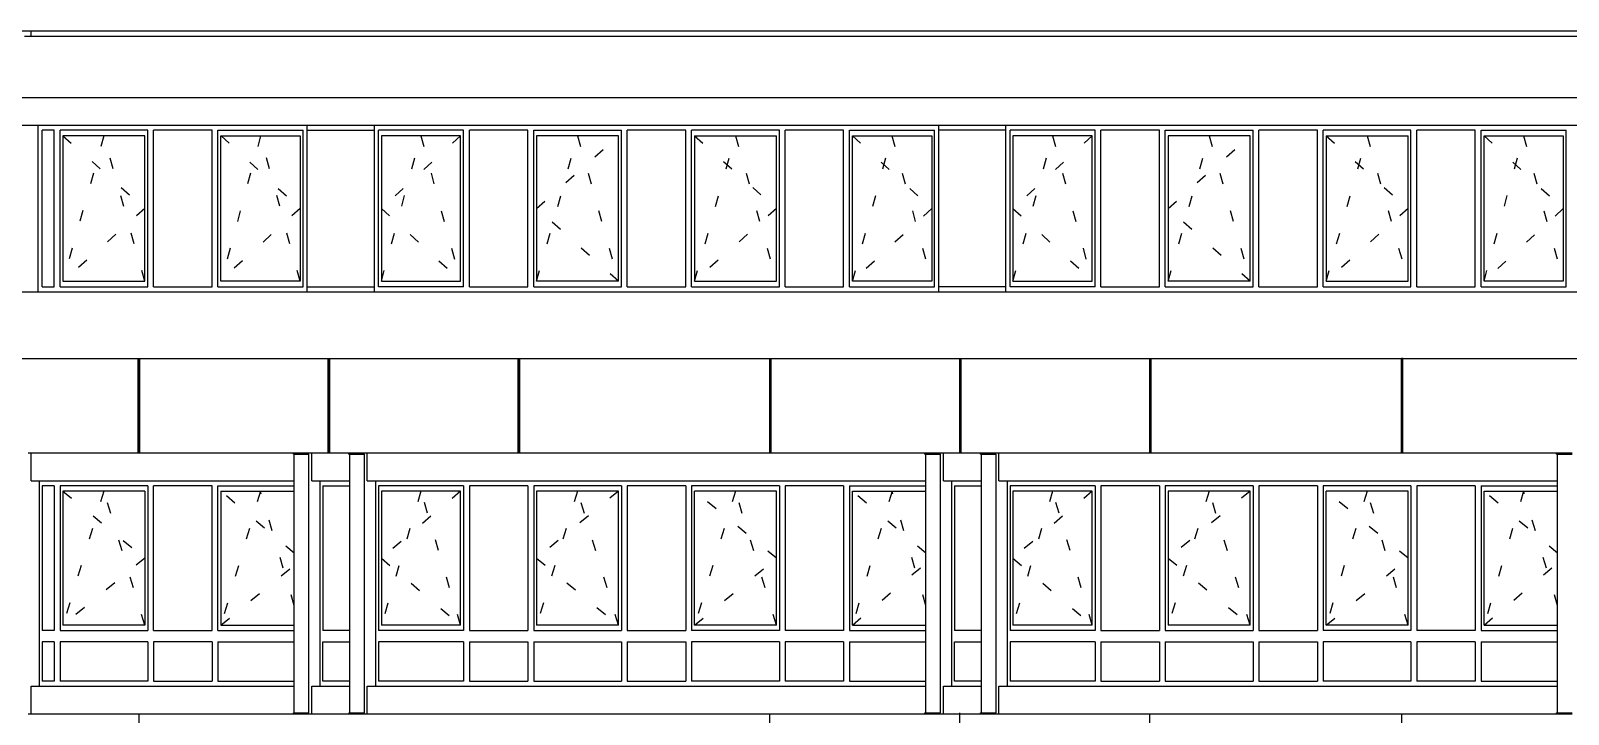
# Model space of a CAD drawing. Header units: metres. Extents: x -59 to 39.8, y -6.3 to 17.4.
# Drawn here: x 3.14 to 16.97, y 10.3 to 16.45 of the extents above; entities that cross this region are included whole.
import ezdxf

# ---------------------------------------------------------------- set-up
doc = ezdxf.new("R2010")
doc.units = ezdxf.units.M
for name, pattern in [('DASHDOT', [2, 1.25, -0.25, 0.25, -0.25]), ('DASHED', [0.75, 0.5, -0.25]), ('DOT', [0.25, 0, -0.25])]:
    doc.linetypes.add(name, pattern=pattern)
doc.layers.add('1', color=7, linetype='DASHED')
doc.layers.add('4', color=7, linetype='DASHDOT')

msp = doc.modelspace()

# ---------------------------------------------------------------- linework, layer by layer
at = {"layer": '1', "color": 1, "linetype": 'CONTINUOUS'}
for p, q in [((0.368877, 16.45), (3.14355, 16.45)), ((3.084018, 16.4), (18.214306, 16.4)), ((3.14355, 16.45), (18.214306, 16.45)), ((3.14355, 16.4), (3.14355, 16.45)), ((3.007486, 15.85), (18.214306, 15.85)), ((3.007486, 15.6), (18.214306, 15.6)), ((3.007486, 14.1), (18.214306, 14.1)), ((2.990482, 13.5), (4.119933, 13.5)), ((4.106175, 12.65), (4.106175, 13.5)), ((4.111431, 12.65), (4.111431, 13.5)), ((4.119933, 13.5), (5.820956, 13.5)), ((4.119933, 12.65), (4.119933, 13.5)), ((5.8157, 12.65), (5.8157, 13.5)), ((5.820956, 13.5), (7.538983, 13.5)), ((5.820956, 12.65), (5.820956, 13.5)), ((5.829458, 12.65), (5.829458, 13.5)), ((7.525226, 12.65), (7.525226, 13.5)), ((7.530481, 12.65), (7.530481, 13.5)), ((7.538983, 13.5), (9.794524, 13.5)), ((7.538983, 12.65), (7.538983, 13.5)), ((9.789269, 12.65), (9.789269, 13.5)), ((9.794524, 13.5), (11.512552, 13.5)), ((9.794524, 12.65), (9.794524, 13.5)), ((9.803027, 12.65), (9.803027, 13.5)), ((11.498794, 12.65), (11.498794, 13.5)), ((11.504049, 12.65), (11.504049, 13.5)), ((11.512552, 13.5), (13.208319, 13.5)), ((11.512552, 12.65), (11.512552, 13.5)), ((13.208319, 12.65), (13.208319, 13.5)), ((13.208319, 13.5), (13.222077, 13.5)), ((13.213575, 12.65), (13.213575, 13.5)), ((13.222077, 13.5), (15.472366, 13.5)), ((13.222077, 12.65), (13.222077, 13.5)), ((15.472366, 12.65), (15.472366, 13.5)), ((15.477621, 12.65), (15.477621, 13.5)), ((15.486124, 13.5), (17.181891, 13.5)), ((3.116774, 12.65), (4.119933, 12.65)), ((3.142284, 12.4), (3.142284, 12.65)), ((4.119933, 12.65), (5.634089, 12.65)), ((5.502539, 12.64), (5.502539, 12.65)), ((5.502539, 12.64), (5.642591, 12.64)), ((5.511041, 10.31), (5.511041, 12.64)), ((5.634089, 12.65), (5.829458, 12.65)), ((5.634089, 12.64), (5.634089, 12.65)), ((5.642591, 10.31), (5.642591, 12.64)), ((5.668106, 12.4), (5.668106, 12.65)), ((5.829458, 12.65), (6.142487, 12.65)), ((6.002434, 12.64), (6.002434, 12.65)), ((6.002434, 12.64), (6.142487, 12.64)), ((6.010936, 10.31), (6.010936, 12.64)), ((6.133984, 12.64), (6.133984, 12.65)), ((6.142487, 12.65), (7.538983, 12.65)), ((6.142487, 10.31), (6.142487, 12.64)), ((6.168002, 12.4), (6.168002, 12.65)), ((7.538983, 12.65), (9.794524, 12.65)), ((9.794524, 12.65), (11.325685, 12.65)), ((11.185624, 12.64), (11.185624, 12.65)), ((11.185624, 12.64), (11.325685, 12.64)), ((11.194126, 10.31), (11.194126, 12.64)), ((11.317183, 12.64), (11.317183, 12.65)), ((11.325685, 12.65), (11.512552, 12.65)), ((11.325685, 10.31), (11.325685, 12.64)), ((11.3512, 12.4), (11.3512, 12.65)), ((11.512552, 12.65), (11.817087, 12.65)), ((11.685528, 12.64), (11.685528, 12.65)), ((11.685528, 12.64), (11.825589, 12.64)), ((11.69403, 10.31), (11.69403, 12.64)), ((11.817087, 12.65), (13.222077, 12.65)), ((11.817087, 12.64), (11.817087, 12.65)), ((11.825589, 10.31), (11.825589, 12.64)), ((11.851099, 12.4), (11.851099, 12.65)), ((13.222077, 12.65), (15.486124, 12.65)), ((15.486124, 12.65), (17.008782, 12.65)), ((16.868718, 12.64), (16.868718, 12.65)), ((16.868718, 12.64), (17.008782, 12.64)), ((16.87722, 10.31), (16.87722, 12.64)), ((3.142284, 12.4), (5.511041, 12.4)), ((3.218806, 10.55), (3.218806, 12.4)), ((5.668106, 12.4), (6.010936, 12.4)), ((5.744629, 10.55), (5.744629, 12.4)), ((6.168002, 12.4), (11.194126, 12.4)), ((6.244524, 10.55), (6.244524, 12.4)), ((11.3512, 12.4), (11.69403, 12.4)), ((11.427723, 10.55), (11.427723, 12.4)), ((11.851099, 12.4), (16.87722, 12.4)), ((11.927623, 10.55), (11.927628, 12.4)), ((3.142284, 10.55), (5.511041, 10.55)), ((3.142284, 10.3), (3.142284, 10.55)), ((5.668106, 10.55), (6.010936, 10.55)), ((5.668106, 10.3), (5.668106, 10.55)), ((6.168002, 10.55), (11.194126, 10.55)), ((6.168002, 10.3), (6.168002, 10.55)), ((11.3512, 10.55), (11.69403, 10.55)), ((11.3512, 10.3), (11.3512, 10.55)), ((11.851099, 10.55), (16.87722, 10.55)), ((11.851099, 10.3), (11.851099, 10.55)), ((3.116774, 10.3), (5.634089, 10.3)), ((4.111431, 10.30133), (4.111431, 9.45)), ((5.502539, 10.31), (5.642591, 10.31)), ((5.502539, 10.3), (5.502539, 10.31)), ((5.634089, 10.3), (5.634089, 10.31)), ((5.634089, 10.3), (6.142487, 10.3)), ((6.002434, 10.31), (6.142487, 10.31)), ((6.002434, 10.31), (6.002434, 10.3)), ((6.133984, 10.3), (6.133984, 10.31)), ((6.142487, 10.3), (11.325685, 10.3)), ((9.789269, 9.45), (9.789269, 10.30133)), ((11.185624, 10.31), (11.325685, 10.31)), ((11.185624, 10.3), (11.185624, 10.31)), ((11.317183, 10.3), (11.317183, 10.31)), ((11.325685, 10.3), (11.685528, 10.3)), ((11.498794, 9.958201), (11.498794, 10.31)), ((11.685528, 10.31), (11.825589, 10.31)), ((11.685528, 10.3), (11.685528, 10.31)), ((11.685528, 10.3), (11.825589, 10.3)), ((11.817087, 10.3), (11.817087, 10.31)), ((11.825589, 10.3), (17.008782, 10.3)), ((13.208319, 9.45), (13.208319, 10.30133)), ((15.472366, 10.30133), (15.472366, 9.45)), ((16.868718, 10.31), (17.008782, 10.31)), ((16.868718, 10.3), (16.868718, 10.31))]:
    msp.add_line(p, q, dxfattribs=at)
msp.add_lwpolyline([(15.486124, 12.65), (15.486124, 13.5), (15.477621, 13.5), (15.472366, 13.5)], dxfattribs=at)
at = {"layer": '4', "color": 1, "linetype": 'CONTINUOUS'}
for p, q in [((3.205662, 14.1), (3.205662, 15.6)), ((3.242497, 14.145), (3.242497, 15.555)), ((3.350371, 15.555), (3.242497, 15.555)), ((3.350371, 14.145), (3.350371, 15.555)), ((3.402992, 14.145), (3.402992, 15.555)), ((4.192312, 15.555), (3.402992, 15.555)), ((4.192312, 14.145), (4.192312, 15.555)), ((4.244933, 14.145), (4.244933, 15.555)), ((4.771146, 15.555), (4.244933, 15.555)), ((4.771146, 14.145), (4.771146, 15.555)), ((4.823767, 15.555), (5.589407, 15.555)), ((4.823767, 14.145), (4.823767, 15.555)), ((5.626231, 15.555), (6.231392, 15.555)), ((5.626242, 14.1), (5.626242, 15.6)), ((6.231392, 14.1), (6.231392, 15.6)), ((7.033863, 15.555), (6.268226, 15.555)), ((7.033863, 14.145), (7.033863, 15.555)), ((7.086485, 14.145), (7.086485, 15.555)), ((7.612695, 15.555), (7.086485, 15.555)), ((7.612695, 14.145), (7.612695, 15.555)), ((7.665317, 14.145), (7.665317, 15.555)), ((7.665317, 15.555), (8.454633, 15.555)), ((8.428323, 14.195), (8.428323, 15.505)), ((8.454633, 14.145), (8.454633, 15.555)), ((8.507254, 14.145), (8.507254, 15.555)), ((9.033465, 15.555), (8.507254, 15.555)), ((9.033465, 14.145), (9.033465, 15.555)), ((9.086086, 14.145), (9.086086, 15.555)), ((9.875403, 15.555), (9.086086, 15.555)), ((9.112397, 15.505), (9.849092, 15.505)), ((9.112397, 15.505), (9.112397, 14.195)), ((9.849092, 14.195), (9.849092, 15.505)), ((9.875403, 14.145), (9.875403, 15.555)), ((9.928024, 14.145), (9.928024, 15.555)), ((10.454235, 15.555), (9.928024, 15.555)), ((10.454235, 14.145), (10.454235, 15.555)), ((10.506856, 14.145), (10.506856, 15.555)), ((10.506856, 15.555), (11.272493, 15.555)), ((11.272493, 14.145), (11.272493, 15.555)), ((11.309328, 14.1), (11.309328, 15.6)), ((11.914472, 15.555), (11.309328, 15.555)), ((11.914472, 14.1), (11.914472, 15.6)), ((12.716945, 15.555), (11.951307, 15.555)), ((12.716945, 14.145), (12.716945, 15.555)), ((12.769566, 14.145), (12.769566, 15.555)), ((13.295778, 15.555), (12.769566, 15.555)), ((13.295778, 14.145), (13.295778, 15.555)), ((13.348399, 14.145), (13.348399, 15.555)), ((13.348399, 15.555), (14.137717, 15.555)), ((14.111406, 14.195), (14.111406, 15.505)), ((14.137717, 14.145), (14.137717, 15.555)), ((14.190338, 14.145), (14.190338, 15.555)), ((14.71655, 15.555), (14.190338, 15.555)), ((14.71655, 14.145), (14.71655, 15.555)), ((14.769171, 14.145), (14.769171, 15.555)), ((15.558489, 15.555), (14.769171, 15.555)), ((14.795482, 15.505), (15.532178, 15.505)), ((14.795482, 15.505), (14.795482, 14.195)), ((15.532178, 14.195), (15.532178, 15.505)), ((15.558489, 14.145), (15.558489, 15.555)), ((15.61111, 14.145), (15.61111, 15.555)), ((16.137322, 15.555), (15.61111, 15.555)), ((16.137322, 14.145), (16.137322, 15.555)), ((16.189943, 14.145), (16.189943, 15.555)), ((16.189943, 15.555), (16.955581, 15.555)), ((16.955581, 14.145), (16.955581, 15.555)), ((3.242497, 14.145), (3.350371, 14.145)), ((3.402992, 14.145), (4.192312, 14.145)), ((4.244933, 14.145), (4.771146, 14.145)), ((5.626231, 14.145), (6.231392, 14.145)), ((7.086485, 14.145), (7.612695, 14.145)), ((7.665317, 14.145), (8.454633, 14.145)), ((8.428323, 14.195), (7.691627, 14.195)), ((8.507254, 14.145), (9.033465, 14.145)), ((9.086086, 14.145), (9.875403, 14.145)), ((9.112397, 14.195), (9.849092, 14.195)), ((9.928024, 14.145), (10.454235, 14.145)), ((10.506856, 14.145), (11.272493, 14.145)), ((11.914472, 14.145), (11.309328, 14.145)), ((12.769566, 14.145), (13.295778, 14.145)), ((13.348399, 14.145), (14.137717, 14.145)), ((14.111406, 14.195), (13.37471, 14.195)), ((14.190338, 14.145), (14.71655, 14.145)), ((14.769171, 14.145), (15.558489, 14.145)), ((14.795482, 14.195), (15.532178, 14.195)), ((15.61111, 14.145), (16.137322, 14.145)), ((16.189943, 14.145), (16.955581, 14.145)), ((3.350374, 12.355), (3.350374, 11.05)), ((3.402995, 12.355), (3.402995, 11.05)), ((4.192313, 12.355), (3.402995, 12.355)), ((4.192313, 12.355), (4.192313, 11.05)), ((4.244935, 11.05), (4.244935, 12.355)), ((4.771147, 12.355), (4.244935, 12.355)), ((4.771147, 11.05), (4.771147, 12.355)), ((4.823768, 11.05), (4.823768, 12.355)), ((4.823768, 12.355), (5.511041, 12.355)), ((5.768321, 12.355), (5.768321, 11.05)), ((5.768321, 12.355), (6.010936, 12.355)), ((6.268215, 12.355), (6.268215, 11.05)), ((7.033855, 12.355), (6.268215, 12.355)), ((7.033855, 12.355), (7.033855, 11.05)), ((7.086476, 12.355), (7.086476, 11.05)), ((7.612689, 12.355), (7.086476, 12.355)), ((7.612689, 12.355), (7.612689, 11.05)), ((7.665311, 12.355), (7.665311, 11.05)), ((8.45463, 12.355), (7.665311, 12.355)), ((8.45463, 12.355), (8.45463, 11.05)), ((8.507251, 12.355), (8.507251, 11.05)), ((9.033465, 12.355), (8.507251, 12.355)), ((9.033465, 12.355), (9.033465, 11.05)), ((9.086086, 12.355), (9.086086, 11.05)), ((9.875405, 12.355), (9.086086, 12.355)), ((9.875405, 12.355), (9.875405, 11.05)), ((9.928027, 12.355), (9.928027, 11.05)), ((10.45424, 12.355), (9.928027, 12.355)), ((10.45424, 12.355), (10.45424, 11.05)), ((10.506861, 12.355), (11.194126, 12.355)), ((10.506861, 12.355), (10.506861, 11.05)), ((11.4514, 12.355), (11.4514, 11.05)), ((11.4514, 12.355), (11.69403, 12.355)), ((11.951312, 12.355), (11.951312, 11.05)), ((12.71695, 12.355), (11.951312, 12.355)), ((12.71695, 12.355), (12.71695, 11.05)), ((12.769571, 12.355), (12.769571, 11.05)), ((13.295783, 12.355), (12.769571, 12.355)), ((13.295783, 12.355), (13.295783, 11.05)), ((13.348404, 12.355), (13.348404, 11.05)), ((14.137722, 12.355), (13.348404, 12.355)), ((14.137722, 12.355), (14.137722, 11.05)), ((14.190343, 12.355), (14.190343, 11.05)), ((14.716555, 12.355), (14.190343, 12.355)), ((14.716555, 12.355), (14.716555, 11.05)), ((14.769176, 12.355), (14.769176, 11.05)), ((15.558494, 12.355), (14.769176, 12.355)), ((15.558494, 12.355), (15.558494, 11.05)), ((15.611115, 12.355), (15.611115, 11.05)), ((16.137327, 12.355), (15.611115, 12.355)), ((16.137327, 12.355), (16.137327, 11.05)), ((16.189948, 12.355), (16.87722, 12.355)), ((16.189948, 12.355), (16.189948, 11.05)), ((4.850079, 12.305), (5.511041, 12.305)), ((4.850079, 12.305), (4.850079, 11.1)), ((10.533172, 12.305), (11.194126, 12.305)), ((10.533172, 11.1), (10.533172, 12.305)), ((16.216259, 12.305), (16.87722, 12.305)), ((16.216259, 11.1), (16.216259, 12.305)), ((4.850079, 11.1), (5.511041, 11.1)), ((7.007544, 11.1), (6.294525, 11.1)), ((8.42832, 11.1), (7.691621, 11.1)), ((10.533172, 11.1), (11.194126, 11.1)), ((12.690639, 11.1), (11.977622, 11.1)), ((14.111412, 11.1), (13.374715, 11.1)), ((16.216259, 11.1), (16.87722, 11.1)), ((3.350374, 11.05), (3.2425, 11.05)), ((3.2425, 10.95), (3.2425, 10.595)), ((3.350374, 10.95), (3.2425, 10.95)), ((3.350374, 10.95), (3.350374, 10.595)), ((3.402995, 11.05), (4.192313, 11.05)), ((4.192313, 10.95), (3.402995, 10.95)), ((3.402995, 10.95), (3.402995, 10.595)), ((4.192313, 10.95), (4.192313, 10.595)), ((4.244935, 11.05), (4.771147, 11.05)), ((4.244935, 10.95), (4.244935, 10.595)), ((4.771147, 10.95), (4.244935, 10.95)), ((4.771147, 10.95), (4.771147, 10.595)), ((4.823768, 11.05), (5.511041, 11.05)), ((4.823768, 10.95), (4.823768, 10.595)), ((4.823768, 10.95), (5.511041, 10.95)), ((6.010936, 11.05), (5.768321, 11.05)), ((5.768321, 10.95), (6.010936, 10.95)), ((5.768321, 10.595), (5.768321, 10.95)), ((7.033855, 11.05), (6.268215, 11.05)), ((7.033855, 10.95), (6.268215, 10.95)), ((6.268215, 10.95), (6.268215, 10.595)), ((7.033855, 10.95), (7.033855, 10.595)), ((7.086476, 11.05), (7.612689, 11.05)), ((7.086476, 10.95), (7.612689, 10.95)), ((7.086476, 10.95), (7.086476, 10.595)), ((7.612689, 10.95), (7.612689, 10.595)), ((7.665311, 11.05), (8.45463, 11.05)), ((7.665311, 10.95), (8.45463, 10.95)), ((7.665311, 10.95), (7.665311, 10.595)), ((8.45463, 10.95), (8.45463, 10.595)), ((8.507251, 11.05), (9.033465, 11.05)), ((8.507251, 10.95), (9.033465, 10.95)), ((8.507251, 10.95), (8.507251, 10.595)), ((9.033465, 10.95), (9.033465, 10.595)), ((9.875405, 11.05), (9.086086, 11.05)), ((9.875405, 10.95), (9.086086, 10.95)), ((9.086086, 10.95), (9.086086, 10.595)), ((9.875405, 10.95), (9.875405, 10.595)), ((10.45424, 11.05), (9.928027, 11.05)), ((10.45424, 10.95), (9.928027, 10.95)), ((9.928027, 10.95), (9.928027, 10.595)), ((10.45424, 10.95), (10.45424, 10.595)), ((10.506861, 11.05), (11.194126, 11.05)), ((10.506861, 10.95), (11.194126, 10.95)), ((10.506861, 10.95), (10.506861, 10.595)), ((11.69403, 11.05), (11.4514, 11.05)), ((11.4514, 10.95), (11.69403, 10.95)), ((11.4514, 10.595), (11.4514, 10.95)), ((12.71695, 11.05), (11.951312, 11.05)), ((12.71695, 10.95), (11.951312, 10.95)), ((11.951312, 10.95), (11.951312, 10.595)), ((12.71695, 10.95), (12.71695, 10.595)), ((12.769571, 11.05), (13.295783, 11.05)), ((12.769571, 10.95), (13.295783, 10.95)), ((12.769571, 10.95), (12.769571, 10.595)), ((13.295783, 10.95), (13.295783, 10.595)), ((13.348404, 11.05), (14.137722, 11.05)), ((13.348404, 10.95), (14.137722, 10.95)), ((13.348404, 10.95), (13.348404, 10.595)), ((14.137722, 10.95), (14.137722, 10.595)), ((14.190343, 11.05), (14.716555, 11.05)), ((14.190343, 10.95), (14.716555, 10.95)), ((14.190343, 10.95), (14.190343, 10.595)), ((14.716555, 10.95), (14.716555, 10.595)), ((15.558494, 11.05), (14.769176, 11.05)), ((15.558494, 10.95), (14.769176, 10.95)), ((14.769176, 10.95), (14.769176, 10.595)), ((15.558494, 10.95), (15.558494, 10.595)), ((16.137327, 11.05), (15.611115, 11.05)), ((16.137327, 10.95), (15.611115, 10.95)), ((15.611115, 10.95), (15.611115, 10.595)), ((16.137327, 10.95), (16.137327, 10.595)), ((16.189948, 11.05), (16.87722, 11.05)), ((16.189948, 10.95), (16.87722, 10.95)), ((16.189948, 10.95), (16.189948, 10.595)), ((3.350374, 10.595), (3.2425, 10.595)), ((4.192313, 10.595), (3.402995, 10.595)), ((4.244935, 10.595), (4.771147, 10.595)), ((4.823768, 10.595), (5.511041, 10.595)), ((6.010936, 10.595), (5.768321, 10.595)), ((7.033855, 10.595), (6.268215, 10.595)), ((7.086476, 10.595), (7.612689, 10.595)), ((7.665311, 10.595), (8.45463, 10.595)), ((8.507251, 10.595), (9.033465, 10.595)), ((9.875405, 10.595), (9.086086, 10.595)), ((10.45424, 10.595), (9.928027, 10.595)), ((10.506861, 10.595), (11.194126, 10.595)), ((11.69403, 10.595), (11.4514, 10.595)), ((12.71695, 10.595), (11.951312, 10.595)), ((12.769571, 10.595), (13.295783, 10.595)), ((13.348404, 10.595), (14.137722, 10.595)), ((14.190343, 10.595), (14.716555, 10.595)), ((15.558494, 10.595), (14.769176, 10.595)), ((16.137327, 10.595), (15.611115, 10.595)), ((16.189948, 10.595), (16.87722, 10.595))]:
    msp.add_line(p, q, dxfattribs=at)
at = {"layer": '4', "color": 1, "linetype": 'DOT'}
for p, q in [((5.511041, 11.746487), (4.850079, 12.305)), ((11.194126, 11.746494), (10.533172, 12.305)), ((16.87722, 11.746487), (16.216259, 12.305))]:
    msp.add_line(p, q, dxfattribs=at)
at = {"layer": '4', "color": 1, "linetype": 'CONTINUOUS'}
for points in [[(4.166001, 14.195), (4.166001, 15.505), (3.429302, 15.505), (3.429302, 14.195), (4.166001, 14.195)], [(4.823767, 14.145), (5.589407, 14.145), (5.589407, 15.555)], [(4.850078, 15.505), (5.563097, 15.505), (5.563097, 14.195), (4.850078, 14.195), (4.850078, 15.505)], [(7.033863, 14.145), (6.268226, 14.145), (6.268226, 15.555)], [(7.007553, 15.505), (6.294537, 15.505), (6.294537, 14.195), (7.007553, 14.195), (7.007553, 15.505)], [(8.428323, 15.505), (7.691627, 15.505), (7.691627, 14.195)], [(10.533166, 14.195), (10.533166, 15.505), (11.246182, 15.505), (11.246182, 14.195), (10.533166, 14.195)], [(12.716945, 14.145), (11.951307, 14.145), (11.951307, 15.555)], [(12.690634, 15.505), (11.977617, 15.505), (11.977617, 14.195), (12.690634, 14.195), (12.690634, 15.505)], [(14.111406, 15.505), (13.37471, 15.505), (13.37471, 14.195)], [(16.216254, 14.195), (16.216254, 15.505), (16.929271, 15.505), (16.929271, 14.195), (16.216254, 14.195)], [(3.350374, 12.355), (3.2425, 12.355), (3.2425, 11.05)], [(4.166003, 12.305), (4.166003, 11.1), (3.429305, 11.1)], [(4.166003, 12.305), (3.429305, 12.305), (3.429305, 11.1)], [(7.007544, 11.1), (7.007544, 12.305), (6.294525, 12.305), (6.294525, 11.1)], [(8.42832, 11.1), (8.42832, 12.305), (7.691621, 12.305), (7.691621, 11.1)], [(9.849095, 11.1), (9.849095, 12.305), (9.112397, 12.305)], [(9.849095, 11.1), (9.112397, 11.1), (9.112397, 12.305)], [(12.690639, 11.1), (12.690639, 12.305), (11.977622, 12.305), (11.977622, 11.1)], [(14.111412, 11.1), (14.111412, 12.305), (13.374715, 12.305), (13.374715, 11.1)], [(15.532184, 11.1), (15.532184, 12.305), (14.795487, 12.305)], [(15.532184, 11.1), (14.795487, 11.1), (14.795487, 12.305)]]:
    msp.add_lwpolyline(points, dxfattribs=at)
at = {"layer": '4', "color": 1, "linetype": 'DOT'}
for points in [[(4.166001, 14.195), (3.797652, 15.505), (3.429302, 14.195)], [(3.429302, 15.505), (4.166001, 14.85), (3.429302, 14.195)], [(5.563097, 14.195), (5.207903, 15.505), (4.852709, 14.195)], [(4.852709, 15.505), (5.563097, 14.85), (4.852709, 14.20393)], [(7.007553, 15.505), (6.294537, 14.85), (7.004922, 14.20361)], [(6.294537, 14.195), (6.649729, 15.505), (7.004922, 14.19715)], [(7.691627, 14.195), (8.059975, 15.505), (8.428323, 14.195), (7.691627, 14.85), (8.428323, 15.505)], [(9.112397, 14.195), (9.480744, 15.505), (9.849092, 14.195)], [(9.112397, 15.505), (9.849092, 14.85), (9.112397, 14.195)], [(10.533166, 15.505), (11.246182, 14.85), (10.533166, 14.195), (10.888359, 15.505), (11.243551, 14.20361)], [(12.690634, 15.505), (11.977617, 14.85), (12.688003, 14.20361)], [(11.977617, 14.195), (12.33281, 15.505), (12.688003, 14.19715)], [(13.37471, 14.195), (13.743058, 15.505), (14.111406, 14.195), (13.37471, 14.85), (14.111406, 15.505)], [(14.795482, 14.195), (15.16383, 15.505), (15.532178, 14.195)], [(14.795482, 15.505), (15.532178, 14.85), (14.795482, 14.195)], [(16.216254, 15.505), (16.929271, 14.85), (16.216254, 14.195), (16.571447, 15.505), (16.92664, 14.20361)], [(3.429305, 12.305), (4.166003, 11.7025), (3.429305, 11.1)], [(4.166003, 11.1), (3.797654, 12.305), (3.429305, 11.1)], [(5.511041, 11.27595), (5.206588, 12.305), (4.850079, 11.1), (5.511041, 11.638638)], [(7.007544, 12.305), (6.294525, 11.7025), (7.007544, 11.1), (6.651035, 12.305), (6.294525, 11.1)], [(8.42832, 11.1), (8.05997, 12.305), (7.691621, 11.1)], [(8.42832, 12.305), (7.691621, 11.7025), (8.42832, 11.1)], [(9.849095, 11.1), (9.480746, 12.305), (9.112397, 11.1)], [(9.112397, 11.1), (9.849095, 11.7025), (9.112397, 12.305)], [(11.194126, 11.275978), (10.889681, 12.305), (10.533172, 11.1), (11.194126, 11.658506)], [(12.690639, 12.305), (11.977622, 11.7025), (12.690639, 11.1), (12.334131, 12.305), (11.977622, 11.1)], [(14.111412, 11.1), (13.743063, 12.305), (13.374715, 11.1)], [(14.111412, 12.305), (13.374715, 11.7025), (14.111412, 11.1)], [(15.532184, 11.1), (15.163835, 12.305), (14.795487, 11.1)], [(14.795487, 11.1), (15.532184, 11.7025), (14.795487, 12.305)], [(16.87722, 11.27595), (16.572767, 12.305), (16.216259, 11.1), (16.87722, 11.658513)]]:
    msp.add_lwpolyline(points, dxfattribs=at)

doc.saveas('drawing.dxf')
